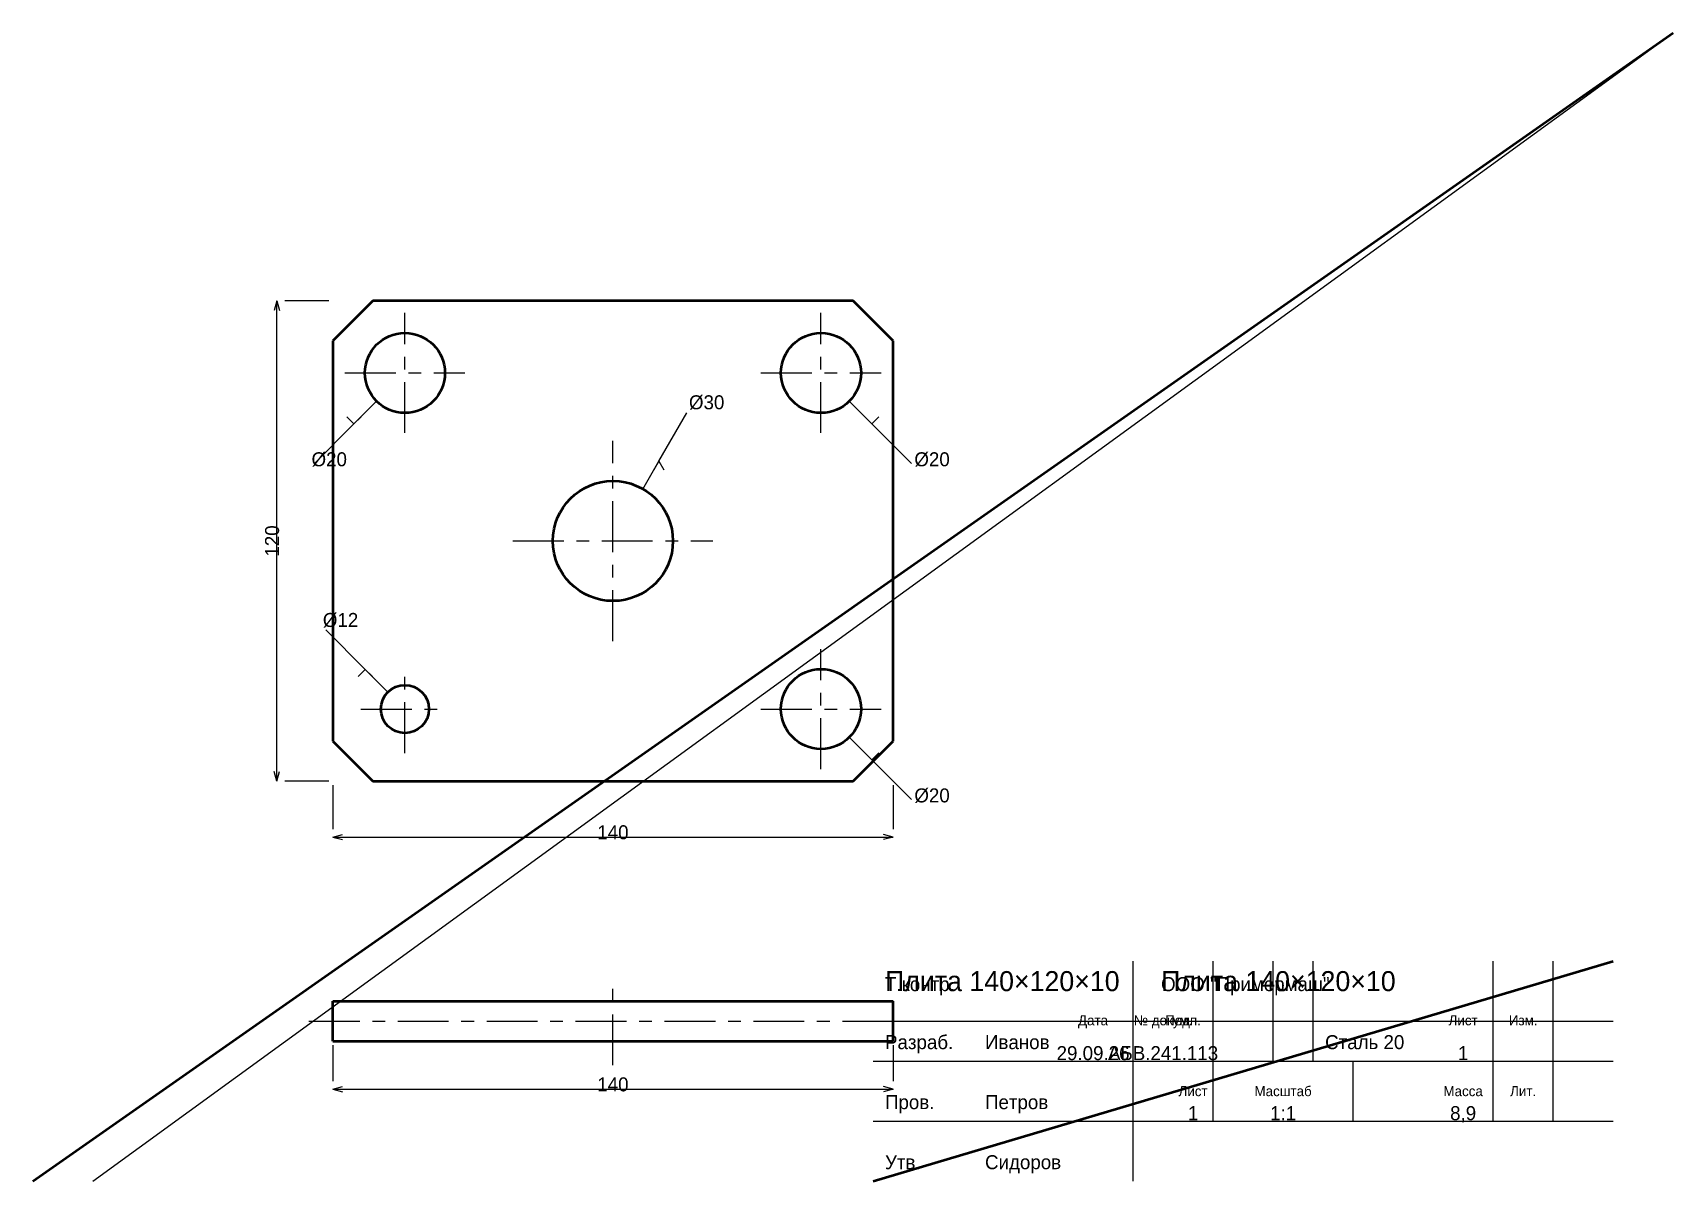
# Model space of a CAD drawing. Header units: millimetres. Extents: x 5 to 415, y 5 to 292.
import ezdxf
from ezdxf.enums import TextEntityAlignment as Align

# ---------------------------------------------------------------- set-up
doc = ezdxf.new("R2010")
doc.units = ezdxf.units.MM
doc.linetypes.add('CENTER', pattern=[22.225, 12.7, -3.175, 3.175, -3.175])
doc.linetypes.add('DASHED', pattern=[9, 6, -3])
for name, color, linetype, lineweight in [('AXIS', 7, 'CENTER', 25), ('DIMS', 7, 'CONTINUOUS', 25), ('MAIN', 7, 'CONTINUOUS', 50), ('TEXT', 7, 'CONTINUOUS', 25), ('THIN', 7, 'CONTINUOUS', 25)]:
    doc.layers.add(name, color=color, linetype=linetype, lineweight=lineweight)

msp = doc.modelspace()

# ---------------------------------------------------------------- linework, layer by layer
at = {"layer": 'AXIS', "linetype": 'CENTER', "lineweight": 25}
for p, q in [((98, 192), (98, 222)), ((202, 192), (202, 222)), ((83, 207), (113, 207)), ((187, 207), (217, 207)), ((150, 140), (150, 190)), ((125, 165), (175, 165)), ((202, 108), (202, 138)), ((98, 112), (98, 134)), ((87, 123), (109, 123)), ((187, 123), (217, 123)), ((150, 34), (150, 56)), ((74, 45), (226, 45))]:
    msp.add_line(p, q, dxfattribs=at)
at = {"layer": 'DIMS', "linetype": 'CONTINUOUS', "lineweight": 25}
for p, q in [((66, 225), (65.353, 222.585)), ((66, 105), (66, 225)), ((66, 225), (66.647, 222.585)), ((79, 225), (68, 225)), ((90.929, 199.929), (85.272, 194.272)), ((161.5, 184.919), (168.5, 197.043)), ((209.071, 199.929), (214.728, 194.272)), ((85.272, 194.272), (75.373, 184.373)), ((85.272, 194.272), (83.504, 196.04)), ((85.272, 194.272), (87.04, 196.04)), ((214.728, 194.272), (212.96, 196.04)), ((214.728, 194.272), (216.496, 196.04)), ((214.728, 194.272), (224.627, 184.373)), ((157.5, 177.99), (161.5, 184.919)), ((161.5, 184.919), (160.25, 182.754)), ((161.5, 184.919), (162.75, 182.754)), ((88.101, 132.899), (78.201, 142.799)), ((88.101, 132.899), (86.333, 131.132)), ((93.757, 127.243), (88.101, 132.899)), ((88.101, 132.899), (89.868, 131.132)), ((209.071, 115.929), (214.728, 110.272)), ((214.728, 110.272), (212.96, 112.04)), ((214.728, 110.272), (216.496, 112.04)), ((66, 105), (65.353, 107.415)), ((66, 105), (66.647, 107.415)), ((214.728, 110.272), (224.627, 100.373)), ((79, 105), (68, 105)), ((80, 104), (80, 93)), ((220, 104), (220, 93)), ((80, 91), (82.415, 91.647)), ((80, 91), (220, 91)), ((80, 91), (82.415, 90.353)), ((220, 91), (217.585, 91.647)), ((220, 91), (217.585, 90.353)), ((80, 39), (80, 30)), ((220, 39), (220, 30)), ((80, 28), (82.415, 28.647)), ((80, 28), (220, 28)), ((80, 28), (82.415, 27.353)), ((220, 28), (217.585, 28.647)), ((220, 28), (217.585, 27.353))]:
    msp.add_line(p, q, dxfattribs=at)
at = {"layer": 'MAIN', "linetype": 'CONTINUOUS', "lineweight": 50}
for p, q in [((5, 5), (415, 292)), ((90, 225), (80, 215)), ((210, 225), (90, 225)), ((220, 215), (210, 225)), ((80, 215), (80, 115)), ((220, 115), (220, 215)), ((80, 115), (90, 105)), ((210, 105), (220, 115)), ((90, 105), (210, 105)), ((215, 5), (400, 60)), ((80, 50), (220, 50)), ((80, 40), (80, 50)), ((220, 40), (220, 50)), ((80, 40), (220, 40))]:
    msp.add_line(p, q, dxfattribs=at)
for centre, radius in [((98, 207), 10), ((202, 207), 10), ((150, 165), 15), ((202, 123), 10), ((98, 123), 6)]:
    msp.add_circle(centre, radius, dxfattribs=at)
at = {"layer": 'THIN', "linetype": 'CONTINUOUS', "lineweight": 25}
for p, q in [((20, 5), (415, 292)), ((280, 5), (280, 60)), ((300, 35), (300, 60)), ((315, 35), (315, 60)), ((325, 35), (325, 60)), ((370, 35), (370, 60)), ((385, 35), (385, 60)), ((215, 45), (400, 45)), ((215, 35), (400, 35)), ((300, 20), (300, 35)), ((335, 20), (335, 35)), ((370, 20), (370, 35)), ((385, 20), (385, 35)), ((215, 20), (400, 20))]:
    msp.add_line(p, q, dxfattribs=at)
at = {"layer": 'THIN', "linetype": 'DASHED', "lineweight": 25}
for p, q in [((80, 50), (92, 50)), ((208, 50), (220, 50)), ((80, 40), (92, 40)), ((208, 40), (220, 40))]:
    msp.add_line(p, q, dxfattribs=at)

# ---------------------------------------------------------------- texts
at = {"layer": 'DIMS', "linetype": 'CONTINUOUS', "lineweight": 25}
for s, p in [('%%c30', (169, 197.909)), ('%%c20', (74.665, 183.665)), ('%%c20', (225.335, 183.665)), ('%%c12', (77.494, 143.506)), ('%%c20', (225.335, 99.665))]:
    msp.add_text(s, height=3.5, dxfattribs=at).set_placement(p)
msp.add_text('120', height=3.5, rotation=90, dxfattribs=at).set_placement((64.8, 165), align=Align.MIDDLE_CENTER)
for p in [(150, 92.2), (150, 29.2)]:
    msp.add_text('140', height=3.5, dxfattribs=at).set_placement(p, align=Align.MIDDLE_CENTER)
at = {"layer": 'TEXT', "linetype": 'CONTINUOUS', "lineweight": 25}
for s, height, p in [('Плита 140×120×10', 5, (218, 52.5)), ('Плита 140×120×10', 5, (287, 52.5)), ('Т.контр.', 3.5, (218, 52.5)), ('ООО "Примермаш"', 3.5, (287, 52.5)), ('Разраб.', 3.5, (218, 38)), ('Иванов', 3.5, (243, 38)), ('Сталь 20', 3.5, (328, 38)), ('Пров.', 3.5, (218, 23)), ('Петров', 3.5, (243, 23)), ('Утв.', 3.5, (218, 8)), ('Сидоров', 3.5, (243, 8))]:
    msp.add_text(s, height=height, dxfattribs=at).set_placement(p)
for s, height, p in [('Дата', 2.5, (270, 45.2)), ('№ докум.', 2.5, (287.5, 45.2)), ('Подп.', 2.5, (292.5, 45.2)), ('Лист', 2.5, (362.5, 45.2)), ('Изм.', 2.5, (377.5, 45.2)), ('29.09.26', 3.5, (270, 37)), ('АБВ.241.113', 3.5, (287.5, 37)), ('1', 3.5, (362.5, 37)), ('Лист', 2.5, (295, 27.5)), ('Масштаб', 2.5, (317.5, 27.5)), ('Масса', 2.5, (362.5, 27.5)), ('Лит.', 2.5, (377.5, 27.5)), ('1', 3.5, (295, 22)), ('1:1', 3.5, (317.5, 22)), ('8,9', 3.5, (362.5, 22))]:
    msp.add_text(s, height=height, dxfattribs=at).set_placement(p, align=Align.MIDDLE_CENTER)

doc.saveas('drawing.dxf')
